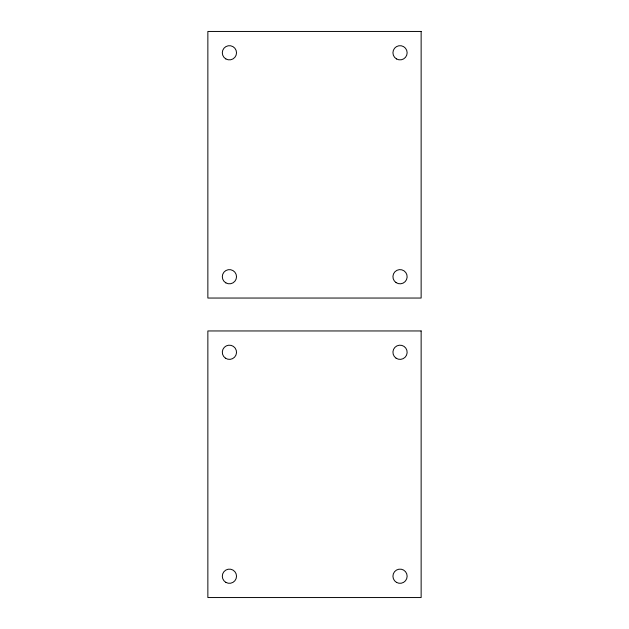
<?xml version="1.0" encoding="UTF-8"?>
<svg xmlns="http://www.w3.org/2000/svg" width="629" height="629" viewBox="0 0 629 629"><rect width="100%" height="100%" fill="white"/><g stroke="black" fill="none" stroke-linecap="round" stroke-linejoin="round"><path stroke-width="0.94" d="M421.139 31.45L207.861 31.45L207.861 298.044L421.139 298.044L421.139 31.45M421.139 330.956L207.861 330.956L207.861 597.55L421.139 597.55L421.139 330.956M225.426 358.168A7.108 7.108 0 0 0 236.504 352.79A7.108 7.108 0 0 0 226.306 345.887A7.108 7.108 0 0 0 225.426 358.168M396.05 358.168A7.108 7.108 0 0 0 407.128 352.79A7.108 7.108 0 0 0 396.93 345.887A7.108 7.108 0 0 0 396.05 358.168M396.482 582.375A7.108 7.108 0 0 0 407.144 576.219A7.108 7.108 0 0 0 396.482 570.063A7.108 7.108 0 0 0 396.482 582.375M225.858 582.375A7.108 7.108 0 0 0 236.52 576.219A7.108 7.108 0 0 0 225.858 570.063A7.108 7.108 0 0 0 225.858 582.375M396.482 58.937A7.108 7.108 0 0 0 407.144 52.781A7.108 7.108 0 0 0 396.482 46.625A7.108 7.108 0 0 0 396.482 58.937M396.05 282.602A7.108 7.108 0 0 0 407.128 277.224A7.108 7.108 0 0 0 396.93 270.321A7.108 7.108 0 0 0 396.05 282.602M225.858 282.877A7.108 7.108 0 0 0 236.52 276.721A7.108 7.108 0 0 0 225.858 270.564A7.108 7.108 0 0 0 225.858 282.877M225.858 58.937A7.108 7.108 0 0 0 236.52 52.781A7.108 7.108 0 0 0 225.858 46.625A7.108 7.108 0 0 0 225.858 58.937"/></g></svg>
